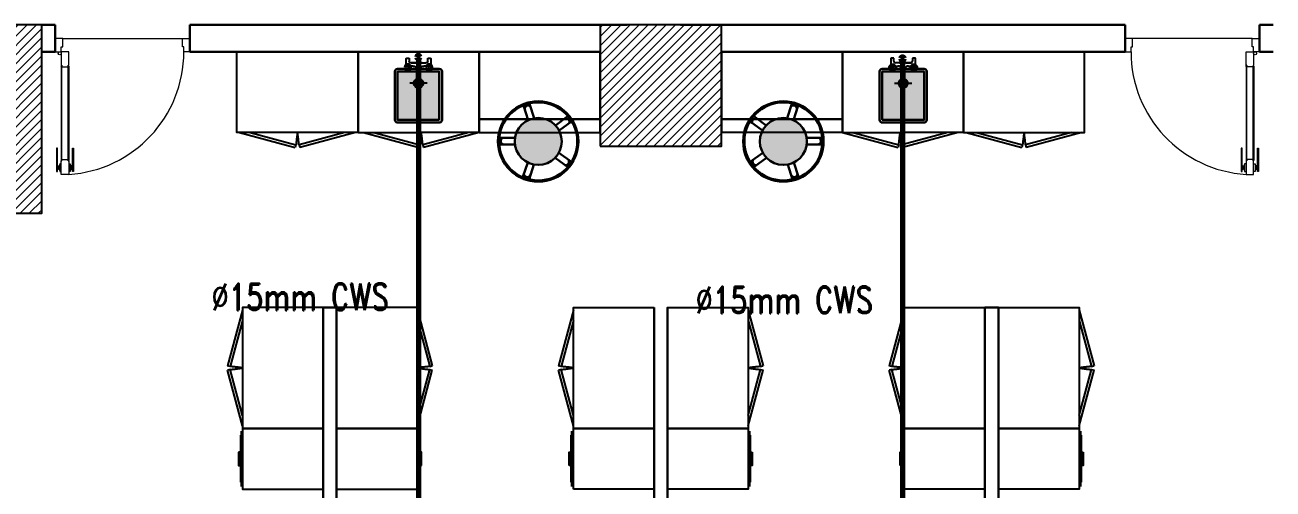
# Model space of a CAD drawing. Extents: x 800 to 995, y 398 to 804.
# Drawn here: x 874.73 to 884.01, y 702.57 to 706.02 of the extents above; entities that cross this region are included whole.
import ezdxf

# ---------------------------------------------------------------- set-up
doc = ezdxf.new("R2010")
doc.units = 0
doc.header["$MEASUREMENT"] = 0
doc.linetypes.add('ACAD_ISO02W100', pattern=[15, 12, -3])
doc.linetypes.add('DASHED', pattern=[19.05, 12.7, -6.35])
doc.layers.get('0').update_dxf_attribs({"color": 252, "linetype": 'CONTINUOUS', "lineweight": 30})
doc.layers.add('-FUR', color=252, linetype='CONTINUOUS')
doc.layers.add('SAN', color=2, linetype='CONTINUOUS')
for name, color, linetype, lineweight in [('Column', 6, 'CONTINUOUS', 25), ('DOOR', 30, 'CONTINUOUS', 9), ('hatch', 252, 'CONTINUOUS', 9), ('P-C-WATER', 5, 'CONTINUOUS', 70), ('P-TEXT', 1, 'CONTINUOUS', 25), ('Wall', 252, 'CONTINUOUS', 30)]:
    doc.layers.add(name, color=color, linetype=linetype, lineweight=lineweight)
doc.styles.add('ROMANC', font='romand.shx')

# ---------------------------------------------------------------- blocks, each defined once
blk = doc.blocks.new('YY5Y5')
at = {"layer": 'SAN', "color": 1}
for p, q in [((434.16, 537.56), (433.7, 538.02)), ((433.83, 542.04), (433.83, 538.56)), ((435.73, 542.41), (434.2, 542.41)), ((435.58, 537.56), (436.04, 538.02)), ((435.73, 540.55), (435.73, 542.41)), ((436.72, 537.65), (438.25, 537.65)), ((446.18, 539.55), (436.73, 539.55)), ((443.04, 539.55), (446.16, 539.55)), ((444.65, 537.65), (446.18, 537.65)), ((447.32, 537.56), (446.86, 538.02)), ((447.16, 542.41), (447.16, 540.55)), ((448.69, 542.41), (447.16, 542.41)), ((448.74, 537.56), (449.2, 538.02)), ((449.07, 538.56), (449.07, 542.04)), ((434.16, 536.15), (433.7, 535.69)), ((435.58, 536.15), (436.04, 535.69)), ((440.5, 535.4), (440.5, 528.74)), ((442.4, 528.74), (442.4, 535.4)), ((447.32, 536.15), (446.86, 535.69)), ((448.74, 536.15), (449.2, 535.69)), ((440.87, 528.36), (442.03, 528.36))]:
    blk.add_line(p, q, dxfattribs=at)
at = {"layer": 'SAN', "color": 1, "linetype": 'Continuous'}
blk.add_line((439.23, 539.55), (439.86, 539.55), dxfattribs=at)
at = {"layer": 'SAN', "color": 2, "linetype": 'DASHED'}
for points in [[(441.45, 532.42), (441.45, 521.63)], [(436.06, 527.03), (446.84, 527.03)]]:
    blk.add_lwpolyline(points, dxfattribs=at)
at = {"layer": 'SAN', "color": 1}
for centre, radius in [((434.87, 536.85), 2), ((434.87, 536.85), 1), ((434.87, 536.85), 0.8), ((448.03, 536.85), 2), ((448.03, 536.85), 1), ((448.03, 536.85), 0.8)]:
    blk.add_circle(centre, radius, dxfattribs=at)
for centre, radius, start, end in [((434.2, 542.04), 0.375, 90, 180), ((436.73, 540.55), 1, 180, 270), ((438.25, 535.4), 2.25, 0, 90), ((444.65, 535.4), 2.25, 90, 180), ((446.16, 540.55), 1, 270, 0), ((448.69, 542.04), 0.375, 0, 90), ((441.45, 527.03), 2.86, 109.43194, 70.56806), ((441.45, 527.03), 2.08, 117.27647, 62.72353), ((440.87, 528.74), 0.375, 180, 270), ((442.03, 528.74), 0.375, 270, 360)]:
    blk.add_arc(centre, radius, start, end, dxfattribs=at)
blk = doc.blocks.new('fd')
at = {"layer": '-FUR'}
h = blk.add_hatch(color=254, dxfattribs=at)
h.paths.add_polyline_path([(1322.6636, 576.6994), (1322.3536, 576.6994), (1322.3536, 577.0594), (1322.6636, 577.0594)], flags=16)
edge = h.paths.add_edge_path()
edge.add_line((1322.6636, 576.6794), (1322.3536, 576.6794))
edge.add_arc((1322.3536, 576.6994), 0.02, 180, 270, ccw=False)
edge.add_line((1322.3336, 576.6994), (1322.3336, 577.0594))
edge.add_arc((1322.3536, 577.0594), 0.02, 90, 180, ccw=False)
edge.add_line((1322.3536, 577.0794), (1322.6636, 577.0794))
edge.add_arc((1322.6636, 577.0594), 0.02, 0, 90, ccw=False)
edge.add_line((1322.6836, 577.0594), (1322.6836, 576.6994))
edge.add_arc((1322.6636, 576.6994), 0.02, -90, 0, ccw=False)
blk.add_hatch(color=253, dxfattribs=at).paths.add_polyline_path([(1322.6636, 577.0594), (1322.6636, 576.6994), (1322.3536, 576.6994), (1322.3536, 577.0594)])
h = blk.add_hatch(color=251, dxfattribs=at)
h.paths.add_polyline_path([(1322.6337, 577.0294), (1322.6636, 577.0594), (1322.6636, 576.6994), (1322.6336, 576.7294)])
h.paths.add_polyline_path([(1322.6336, 576.7294), (1322.6636, 576.6994), (1322.3536, 576.6994), (1322.3836, 576.7294)])
h = blk.add_hatch(color=252, dxfattribs=at)
h.paths.add_polyline_path([(1322.3836, 577.0294), (1322.3536, 577.0594), (1322.6636, 577.0594), (1322.6337, 577.0294)])
h.paths.add_polyline_path([(1322.3836, 576.7294), (1322.3536, 576.6994), (1322.3536, 577.0594), (1322.3836, 577.0294)])
for p, q in [((1322.4784, 577.2056), (1322.0597, 577.2056)), ((1322.4784, 577.2056), (1322.9597, 577.2056)), ((1322.0597, 576.6056), (1322.5097, 576.6056)), ((1322.9597, 576.6056), (1322.5097, 576.6056))]:
    blk.add_line(p, q, dxfattribs=at)
at = {"layer": '-FUR', "linetype": 'ACAD_ISO02W100'}
for p, q in [((1322.0597, 577.2056), (1322.5097, 577.2056)), ((1322.9597, 577.2056), (1322.5097, 577.2056)), ((1322.0997, 576.6056), (1322.5133, 576.4948)), ((1322.177, 576.6056), (1322.5185, 576.5141)), ((1322.8824, 576.6056), (1322.541, 576.5141)), ((1322.9597, 576.6056), (1322.5462, 576.4948)), ((1322.5185, 576.5141), (1322.5133, 576.4948)), ((1322.541, 576.5141), (1322.5462, 576.4948))]:
    blk.add_line(p, q, dxfattribs=at)
for centre, start, end in [((1324.045, 576.3727), 171.26112, 174.70691), ((1321.0144, 576.3727), 5.29309, 8.73888)]:
    blk.add_arc(centre, 1.5331, start, end, dxfattribs=at)
for p, q in [((1322.0597, 577.2056), (1322.0597, 576.6056)), ((1322.9597, 577.2056), (1322.9597, 576.6056))]:
    blk.add_line(p, q)
blk.add_lwpolyline([(1322.6636, 576.6794), (1322.3536, 576.6794, -0.414214), (1322.3336, 576.6994), (1322.3336, 577.0594, -0.414214), (1322.3536, 577.0794), (1322.6636, 577.0794, -0.414214), (1322.6836, 577.0594), (1322.6836, 576.6994, -0.414214)], format="xyb", close=True)
blk.add_lwpolyline([(1322.6636, 576.6794), (1322.3536, 576.6794, -0.414214), (1322.3336, 576.6994), (1322.3336, 577.0594, -0.414214), (1322.3536, 577.0794), (1322.6636, 577.0794, -0.414214), (1322.6836, 577.0594), (1322.6836, 576.6994, -0.414214)], format="xyb", close=True)
blk.add_lwpolyline([(1322.6636, 576.6994), (1322.3536, 576.6994), (1322.3536, 577.0594), (1322.6636, 577.0594)], close=True)
at = {"extrusion": (0, 0, -1), "xscale": 0.0121000000000322, "yscale": 0.0121000000000322, "zscale": -0.0121}
blk.add_blockref('YY5Y5', (-1327.8502, 570.5947), dxfattribs=at)
blk = doc.blocks.new('juy')
blk.add_line((1322.9597, 577.2056), (1322.9597, 576.6056))
blk.add_blockref('fd', (0, 0))

msp = doc.modelspace()

# ---------------------------------------------------------------- hatches: boundary and pattern name
h = msp.add_hatch(color=256)
h.set_gradient(color1=(132, 132, 132), name='SPHERICAL')
h.paths.add_polyline_path([(878.5474, 705.3273, -1), (878.5474, 704.9773, -1)])
h = msp.add_hatch(color=256)
h.set_gradient(color1=(132, 132, 132), name='SPHERICAL')
h.paths.add_polyline_path([(880.3694, 705.3273, 1), (880.3694, 704.9773, 1)])
at = {"layer": 'hatch'}
h = msp.add_hatch(dxfattribs=at)
h.set_pattern_fill('ANSI31', color=252, scale=0.015, style=0)
h.set_pattern_definition([(45, (1093.41557, 382.096185), (-0.0336759605, 0.0336759605), [])])
h.paths.add_polyline_path([(874.4084, 704.6182), (874.8584, 704.6182), (874.8584, 706.0182), (874.4084, 706.0182)])
h = msp.add_hatch(dxfattribs=at)
h.set_pattern_fill('ANSI31', color=252, scale=0.015, style=0)
h.set_pattern_definition([(45, (1106.44057, 382.896185), (-0.0336759605, 0.0336759605), [])])
h.paths.add_polyline_path([(879.0084, 705.1182), (879.9084, 705.1182), (879.9084, 706.0182), (879.0084, 706.0182)])

# ---------------------------------------------------------------- linework, layer by layer
at = {"layer": '-FUR', "linetype": 'ACAD_ISO02W100'}
for p, q in [((876.3084, 705.8182), (877.2084, 705.8182)), ((882.6084, 705.8182), (881.7084, 705.8182)), ((876.3284, 705.2182), (876.742, 705.1074)), ((876.4057, 705.2182), (876.7471, 705.1268)), ((877.1111, 705.2182), (876.7697, 705.1268)), ((877.1884, 705.2182), (876.7748, 705.1074)), ((878.1084, 705.2182), (879.0084, 705.2182)), ((880.8084, 705.2182), (879.9084, 705.2182)), ((881.7284, 705.2182), (882.142, 705.1074)), ((881.8057, 705.2182), (882.1471, 705.1268)), ((882.5111, 705.2182), (882.1697, 705.1268)), ((882.5884, 705.2182), (882.1748, 705.1074)), ((876.7471, 705.1268), (876.742, 705.1074)), ((876.7697, 705.1268), (876.7748, 705.1074)), ((882.1471, 705.1268), (882.142, 705.1074)), ((882.1697, 705.1268), (882.1748, 705.1074)), ((876.9493, 703.0182), (876.9493, 703.9182)), ((877.0493, 703.9182), (877.0493, 703.0182)), ((879.4084, 703.9182), (879.4084, 703.0182)), ((879.5084, 703.0182), (879.5084, 703.9182)), ((881.8675, 703.9182), (881.8675, 703.0182)), ((881.9675, 703.0182), (881.9675, 703.9182)), ((876.3493, 703.8982), (876.2385, 703.4847)), ((877.6493, 703.8982), (877.7601, 703.4847)), ((878.8084, 703.8982), (878.6976, 703.4847)), ((880.1084, 703.8982), (880.2192, 703.4847)), ((881.2675, 703.8982), (881.1567, 703.4847)), ((882.5675, 703.8982), (882.6783, 703.4847)), ((876.3493, 703.821), (876.2578, 703.4795)), ((877.6493, 703.821), (877.7408, 703.4795)), ((878.8084, 703.821), (878.7169, 703.4795)), ((880.1084, 703.821), (880.1999, 703.4795)), ((881.2675, 703.821), (881.176, 703.4795)), ((882.5675, 703.821), (882.659, 703.4795)), ((876.2578, 703.4795), (876.2385, 703.4847)), ((876.2578, 703.457), (876.2385, 703.4518)), ((876.3493, 703.1155), (876.2578, 703.457)), ((877.6493, 703.1155), (877.7408, 703.457)), ((877.7408, 703.4795), (877.7601, 703.4847)), ((877.7408, 703.457), (877.7601, 703.4518)), ((878.7169, 703.4795), (878.6976, 703.4847)), ((878.7169, 703.457), (878.6976, 703.4518)), ((878.8084, 703.1155), (878.7169, 703.457)), ((880.1084, 703.1155), (880.1999, 703.457)), ((880.1999, 703.4795), (880.2192, 703.4847)), ((880.1999, 703.457), (880.2192, 703.4518)), ((881.176, 703.4795), (881.1567, 703.4847)), ((881.176, 703.457), (881.1567, 703.4518)), ((881.2675, 703.1155), (881.176, 703.457)), ((882.5675, 703.1155), (882.659, 703.457)), ((882.659, 703.4795), (882.6783, 703.4847)), ((882.659, 703.457), (882.6783, 703.4518)), ((876.3493, 703.0382), (876.2385, 703.4518)), ((877.6493, 703.0382), (877.7601, 703.4518)), ((878.8084, 703.0382), (878.6976, 703.4518)), ((880.1084, 703.0382), (880.2192, 703.4518)), ((881.2675, 703.0382), (881.1567, 703.4518)), ((882.5675, 703.0382), (882.6783, 703.4518)), ((876.9493, 703.0182), (876.9493, 702.5682)), ((877.0493, 702.5682), (877.0493, 703.0182)), ((879.4084, 702.5682), (879.4084, 703.0182)), ((879.5084, 703.0182), (879.5084, 702.5682)), ((881.8675, 702.5682), (881.8675, 703.0182)), ((881.9675, 703.0182), (881.9675, 702.5682))]:
    msp.add_line(p, q, dxfattribs=at)
at = {"layer": '-FUR'}
for p, q in [((876.3393, 702.9982), (876.3393, 702.5882)), ((877.6593, 702.5882), (877.6593, 702.9982)), ((878.7984, 702.5882), (878.7984, 702.9982)), ((880.1184, 702.9982), (880.1184, 702.5882)), ((881.2575, 702.5882), (881.2575, 702.9982)), ((882.5775, 702.9982), (882.5775, 702.5882)), ((876.3343, 702.9682), (876.3343, 702.6182)), ((877.6643, 702.6182), (877.6643, 702.9682)), ((878.7934, 702.6182), (878.7934, 702.9682)), ((880.1234, 702.9682), (880.1234, 702.6182)), ((881.2525, 702.6182), (881.2525, 702.9682)), ((882.5825, 702.9682), (882.5825, 702.6182))]:
    msp.add_line(p, q, dxfattribs=at)
for points in [[(876.3084, 705.8182), (877.2084, 705.8182), (877.2084, 705.2182), (876.3084, 705.2182)], [(882.6084, 705.8182), (881.7084, 705.8182), (881.7084, 705.2182), (882.6084, 705.2182)], [(876.9493, 703.0182), (876.9493, 703.9182), (876.3493, 703.9182), (876.3493, 703.0182)], [(877.0493, 703.9182), (877.0493, 703.0182), (877.6493, 703.0182), (877.6493, 703.9182)], [(879.4084, 703.9182), (879.4084, 703.0182), (878.8084, 703.0182), (878.8084, 703.9182)], [(879.5084, 703.0182), (879.5084, 703.9182), (880.1084, 703.9182), (880.1084, 703.0182)], [(881.8675, 703.9182), (881.8675, 703.0182), (881.2675, 703.0182), (881.2675, 703.9182)], [(881.9675, 703.0182), (881.9675, 703.9182), (882.5675, 703.9182), (882.5675, 703.0182)], [(876.3493, 703.0182), (876.3493, 702.5682), (876.9493, 702.5682), (876.9493, 703.0182)], [(877.6493, 702.5682), (877.6493, 703.0182), (877.0493, 703.0182), (877.0493, 702.5682)], [(878.8084, 702.5682), (878.8084, 703.0182), (879.4084, 703.0182), (879.4084, 702.5682)], [(880.1084, 703.0182), (880.1084, 702.5682), (879.5084, 702.5682), (879.5084, 703.0182)], [(881.2675, 702.5682), (881.2675, 703.0182), (881.8675, 703.0182), (881.8675, 702.5682)], [(882.5675, 703.0182), (882.5675, 702.5682), (881.9675, 702.5682), (881.9675, 703.0182)]]:
    msp.add_lwpolyline(points, close=True, dxfattribs=at)
at = {"layer": '-FUR', "color": 1}
for points in [[(876.3193, 702.8432), (876.3193, 702.7432), (876.3293, 702.7432), (876.3293, 702.8432)], [(877.6793, 702.7432), (877.6793, 702.8432), (877.6693, 702.8432), (877.6693, 702.7432)], [(878.7784, 702.7432), (878.7784, 702.8432), (878.7884, 702.8432), (878.7884, 702.7432)], [(880.1384, 702.8432), (880.1384, 702.7432), (880.1284, 702.7432), (880.1284, 702.8432)], [(881.2375, 702.7432), (881.2375, 702.8432), (881.2475, 702.8432), (881.2475, 702.7432)], [(882.5975, 702.8432), (882.5975, 702.7432), (882.5875, 702.7432), (882.5875, 702.8432)]]:
    msp.add_lwpolyline(points, close=True, dxfattribs=at)
at = {"layer": '-FUR', "linetype": 'ACAD_ISO02W100'}
for centre, start, end in [((878.2737, 704.9853), 171.26112, 174.70691), ((875.2431, 704.9853), 5.29309, 8.73888), ((883.6737, 704.9853), 171.26112, 174.70691), ((880.6431, 704.9853), 5.29309, 8.73888), ((876.1164, 701.953), 81.26112, 84.70691), ((876.1164, 704.9835), 275.29309, 278.73888), ((877.8822, 701.953), 95.29309, 98.73888), ((877.8822, 704.9835), 261.26112, 264.70691), ((878.5755, 701.953), 81.26112, 84.70691), ((878.5755, 704.9835), 275.29309, 278.73888), ((880.3413, 701.953), 95.29309, 98.73888), ((880.3413, 704.9835), 261.26112, 264.70691), ((881.0346, 701.953), 81.26112, 84.70691), ((881.0346, 704.9835), 275.29309, 278.73888), ((882.8004, 701.953), 95.29309, 98.73888), ((882.8004, 704.9835), 261.26112, 264.70691)]:
    msp.add_arc(centre, 1.5331, start, end, dxfattribs=at)
for p, q in [((878.1084, 705.2182), (878.1084, 705.8182)), ((878.1084, 705.8182), (879.0084, 705.8182)), ((879.0084, 705.8182), (879.0084, 705.2182)), ((880.8084, 705.8182), (879.9084, 705.8182)), ((879.9084, 705.8182), (879.9084, 705.2182)), ((880.8084, 705.2182), (880.8084, 705.8182)), ((878.4731, 705.3108), (878.437, 705.4204)), ((878.4434, 705.433), (878.4696, 705.4414)), ((878.5184, 705.3249), (878.4837, 705.4328)), ((880.3985, 705.3249), (880.4331, 705.4328)), ((880.4437, 705.3108), (880.4799, 705.4204)), ((880.4734, 705.433), (880.4472, 705.4414)), ((879.0084, 705.3182), (878.1084, 705.3182)), ((878.6751, 705.272), (878.7682, 705.3402)), ((878.7822, 705.338), (878.7983, 705.3157)), ((879.0084, 705.2182), (879.0084, 705.3182)), ((879.9084, 705.2182), (879.9084, 705.3182)), ((879.9084, 705.3182), (880.8084, 705.3182)), ((880.1346, 705.338), (880.1185, 705.3157)), ((880.2417, 705.272), (880.1486, 705.3402)), ((878.7026, 705.2333), (878.7945, 705.2996)), ((880.2143, 705.2333), (880.1224, 705.2996)), ((878.2484, 705.1402), (878.2485, 705.1677)), ((878.3738, 705.1306), (878.2583, 705.1301)), ((878.3743, 705.178), (878.261, 705.1784)), ((880.5425, 705.178), (880.6558, 705.1784)), ((880.5431, 705.1306), (880.6585, 705.1301)), ((880.6684, 705.1402), (880.6683, 705.1677)), ((878.6724, 705.0298), (878.7638, 704.9629)), ((878.7007, 705.0678), (878.7943, 705.0004)), ((880.2162, 705.0678), (880.1225, 705.0004)), ((880.2445, 705.0298), (880.153, 704.9629)), ((878.4695, 704.9956), (878.4341, 704.888)), ((878.5144, 704.9805), (878.4792, 704.8705)), ((878.7965, 704.9864), (878.7803, 704.9642)), ((880.1203, 704.9864), (880.1366, 704.9642)), ((880.4024, 704.9805), (880.4376, 704.8705)), ((880.4473, 704.9956), (880.4827, 704.888)), ((878.4666, 704.8642), (878.4405, 704.8728)), ((880.4502, 704.8642), (880.4764, 704.8728)), ((876.9493, 703.9182), (877.0493, 703.9182)), ((876.9493, 703.9182), (876.9493, 699.3162)), ((877.0493, 699.3167), (877.0493, 703.9182)), ((879.4084, 699.3167), (879.4084, 703.9182)), ((879.5084, 703.9182), (879.5084, 699.3162)), ((881.9675, 703.9182), (881.8675, 703.9182)), ((881.8675, 699.3167), (881.8675, 703.9182)), ((881.9675, 703.9182), (881.9675, 699.3162))]:
    msp.add_line(p, q)
for centre, radius in [((878.5474, 705.1523), 0.299), ((878.5474, 705.1523), 0.29), ((880.3694, 705.1523), 0.299), ((880.3694, 705.1523), 0.29), ((878.5474, 705.1523), 0.175), ((880.3694, 705.1523), 0.175)]:
    msp.add_circle(centre, radius)
for centre, radius, start, end in [((878.4465, 705.4235), 0.01, 107.79115, 197.79115), ((878.4719, 705.3945), 0.025, 40.93495, 209.17517), ((878.4714, 705.4284), 0.0131, 19.65402, 97.72038), ((880.4449, 705.3945), 0.025, 330.82483, 139.06505), ((880.4454, 705.4284), 0.0131, 82.27962, 160.34598), ((880.4703, 705.4235), 0.01, 342.20885, 72.20885), ((878.7543, 705.299), 0.025, 328.93495, 137.17517), ((878.7741, 705.3321), 0.01, 35.79115, 125.79115), ((878.7865, 705.31), 0.0131, 307.65402, 25.72038), ((880.1304, 705.31), 0.0131, 154.27962, 232.34598), ((880.1427, 705.3321), 0.01, 54.20885, 144.20885), ((880.1625, 705.299), 0.025, 42.82483, 211.06505), ((878.2584, 705.1401), 0.01, 179.79115, 269.79115), ((878.2614, 705.1653), 0.0131, 91.65402, 169.72038), ((878.2938, 705.1553), 0.025, 112.93495, 281.17517), ((880.623, 705.1553), 0.025, 258.82483, 67.06505), ((880.6554, 705.1653), 0.0131, 10.27962, 88.34598), ((880.6584, 705.1401), 0.01, 270.20885, 0.20885), ((878.7508, 705.0009), 0.025, 256.93495, 65.17517), ((878.7712, 704.9737), 0.0131, 235.65402, 313.72038), ((878.7884, 704.9923), 0.01, 323.79115, 53.79115), ((880.1284, 704.9923), 0.01, 126.20885, 216.20885), ((880.1456, 704.9737), 0.0131, 226.27962, 304.34598), ((880.166, 705.0009), 0.025, 114.82483, 283.06505), ((878.4467, 704.8843), 0.0131, 163.65402, 241.72038), ((878.4662, 704.9121), 0.025, 184.93495, 353.17517), ((878.4697, 704.8737), 0.01, 251.79115, 341.79115), ((880.4506, 704.9121), 0.025, 186.82483, 355.06505), ((880.4471, 704.8737), 0.01, 198.20885, 288.20885), ((880.4701, 704.8843), 0.0131, 298.27962, 16.34598)]:
    msp.add_arc(centre, radius, start, end)
at = {"layer": 'Column', "color": 252}
for points in [[(874.4084, 704.6182), (874.8584, 704.6182), (874.8584, 706.0182), (874.4084, 706.0182)], [(879.0084, 705.1182), (879.9084, 705.1182), (879.9084, 706.0182), (879.0084, 706.0182)]]:
    msp.add_lwpolyline(points, close=True, dxfattribs=at)
at = {"layer": 'DOOR', "color": 251}
for p, q in [((875.014, 705.9182), (875.9028, 705.9182)), ((883.8529, 705.9182), (882.964, 705.9182))]:
    msp.add_line(p, q, dxfattribs=at)
at = {"layer": 'DOOR', "color": 252}
for p, q in [((875.0023, 705.7127), (875.0023, 705.0128)), ((875.0073, 705.0128), (875.0073, 705.7127)), ((875.054, 705.0128), (875.054, 705.7127)), ((875.0589, 705.7127), (875.0589, 705.0128)), ((883.8079, 705.7127), (883.8079, 705.0128)), ((883.8129, 705.0128), (883.8129, 705.7127)), ((883.8595, 705.0128), (883.8595, 705.7127)), ((883.8645, 705.7127), (883.8645, 705.0128))]:
    msp.add_line(p, q, dxfattribs=at)
at = {"layer": 'DOOR', "color": 5}
for points in [[(874.9584, 705.9182), (874.9584, 705.8182), (875.0028, 705.8182), (875.0028, 705.8562), (875.014, 705.8562), (875.014, 705.9182)], [(875.9584, 705.9182), (875.9584, 705.8182), (875.9138, 705.8182), (875.9138, 705.8562), (875.9027, 705.8562), (875.9028, 705.9182)], [(882.9084, 705.9182), (882.9084, 705.8182), (882.953, 705.8182), (882.953, 705.8562), (882.9641, 705.8562), (882.964, 705.9182)], [(883.9084, 705.9182), (883.9084, 705.8182), (883.864, 705.8182), (883.864, 705.8562), (883.8529, 705.8562), (883.8529, 705.9182)], [(875.0073, 705.7183), (875.0073, 705.7072), (875.054, 705.7072), (875.054, 705.7183), (875.0584, 705.7183), (875.0584, 705.8182), (875.0584, 705.8182), (875.0028, 705.8182), (875.0028, 705.7183)], [(883.8595, 705.7183), (883.8595, 705.7072), (883.8129, 705.7072), (883.8129, 705.7183), (883.8084, 705.7183), (883.8084, 705.8182), (883.8084, 705.8182), (883.864, 705.8182), (883.864, 705.7183)], [(875.0073, 705.0073), (875.0073, 705.0184), (875.054, 705.0184), (875.054, 705.0073), (875.0584, 705.0073), (875.0584, 704.9073), (875.0584, 704.9073), (875.0028, 704.9073), (875.0028, 705.0073)], [(883.8595, 705.0073), (883.8595, 705.0184), (883.8129, 705.0184), (883.8129, 705.0073), (883.8084, 705.0073), (883.8084, 704.9073), (883.8084, 704.9073), (883.864, 704.9073), (883.864, 705.0073)]]:
    msp.add_lwpolyline(points, close=True, dxfattribs=at)
for points in [[(875.0073, 705.7077), (875.0073, 705.7077, -1), (875.0073, 705.7177)], [(875.054, 705.7077), (875.054, 705.7077, 1), (875.054, 705.7177)], [(883.8129, 705.7077), (883.8129, 705.7077, -1), (883.8129, 705.7177)], [(883.8595, 705.7077), (883.8595, 705.7077, 1), (883.8595, 705.7177)], [(875.0073, 705.0178), (875.0073, 705.0178, 1), (875.0073, 705.0078)], [(875.054, 705.0178), (875.054, 705.0178, -1), (875.054, 705.0078)], [(883.8129, 705.0178), (883.8129, 705.0178, 1), (883.8129, 705.0078)], [(883.8595, 705.0178), (883.8595, 705.0178, -1), (883.8595, 705.0078)]]:
    msp.add_lwpolyline(points, format="xyb", close=True, dxfattribs=at)
at = {"layer": 'DOOR', "color": 1}
for points in [[(874.9745, 705.1018), (874.9664, 705.1018), (874.9664, 704.9295), (874.9745, 704.9295)], [(875.0868, 705.1018), (875.0948, 705.1018), (875.0948, 704.9295), (875.0868, 704.9295)], [(883.78, 705.1018), (883.772, 705.1018), (883.772, 704.9295), (883.78, 704.9295)], [(883.8924, 705.1018), (883.9004, 705.1018), (883.9004, 704.9295), (883.8924, 704.9295)], [(874.9862, 704.9473), (874.9797, 704.9473), (874.9797, 704.9675), (874.9862, 704.9675)], [(875.0751, 704.9473), (875.0815, 704.9473), (875.0815, 704.9675), (875.0751, 704.9675)], [(883.7918, 704.9473), (883.7853, 704.9473), (883.7853, 704.9675), (883.7918, 704.9675)], [(883.8806, 704.9473), (883.8871, 704.9473), (883.8871, 704.9675), (883.8806, 704.9675)]]:
    msp.add_lwpolyline(points, close=True, dxfattribs=at)
for points in [[(874.9745, 704.9476, 1), (874.9797, 704.9476), (874.9797, 704.9476), (874.9797, 704.9672), (874.9797, 704.9672, 1), (874.9745, 704.9672), (874.9745, 704.9672)], [(875.0868, 704.9476, -1), (875.0815, 704.9476), (875.0815, 704.9476), (875.0815, 704.9672), (875.0815, 704.9672, -1), (875.0868, 704.9672), (875.0868, 704.9672)], [(883.78, 704.9476, 1), (883.7853, 704.9476), (883.7853, 704.9476), (883.7853, 704.9672), (883.7853, 704.9672, 1), (883.78, 704.9672), (883.78, 704.9672)], [(883.8924, 704.9476, -1), (883.8871, 704.9476), (883.8871, 704.9476), (883.8871, 704.9672), (883.8871, 704.9672, -1), (883.8924, 704.9672), (883.8924, 704.9672)]]:
    msp.add_lwpolyline(points, format="xyb", close=True, dxfattribs=at)
for points in [[(874.9917, 704.9747), (874.9862, 704.9747), (874.9862, 704.9402), (874.9917, 704.9402)], [(875.0028, 704.985), (874.9917, 704.985), (874.9917, 704.9295), (875.0028, 704.9295)], [(875.0695, 704.9747), (875.0751, 704.9747), (875.0751, 704.9402), (875.0695, 704.9402)], [(883.7973, 704.9747), (883.7918, 704.9747), (883.7918, 704.9402), (883.7973, 704.9402)], [(883.864, 704.985), (883.8751, 704.985), (883.8751, 704.9295), (883.864, 704.9295)], [(883.8751, 704.9747), (883.8806, 704.9747), (883.8806, 704.9402), (883.8751, 704.9402)]]:
    msp.add_lwpolyline(points, dxfattribs=at)
at = {"layer": 'DOOR', "color": 5}
for points in [[(875.0584, 704.985), (875.0695, 704.985), (875.0695, 704.9295), (875.0584, 704.9295)], [(883.8084, 704.985), (883.7973, 704.985), (883.7973, 704.9295), (883.8084, 704.9295)]]:
    msp.add_lwpolyline(points, dxfattribs=at)
for centre in [(874.9917, 705.8071), (883.8751, 705.8071)]:
    msp.add_circle(centre, 0.0111, dxfattribs=at)
at = {"layer": 'DOOR', "color": 252}
for centre, start, end in [((875.001, 705.8182), 273.60232, 0), ((883.8658, 705.8182), 180, 266.39768)]:
    msp.add_arc(centre, 0.9128, start, end, dxfattribs=at)
at = {"layer": 'P-C-WATER', "linetype": 'Continuous'}
for p, q in [((877.6573, 705.7671), (877.6573, 701.4616)), ((881.2548, 705.7556), (881.2548, 701.4616))]:
    msp.add_line(p, q, dxfattribs=at)
at = {"layer": 'P-C-WATER', "linetype": 'ByBlock'}
for centre, start, end in [((877.6573, 705.7796), 0, 180), ((877.6573, 705.7796), 180, 0), ((881.2548, 705.7681), 0, 180), ((881.2548, 705.7681), 180, 0)]:
    msp.add_arc(centre, 0.0125, start, end, dxfattribs=at)
at = {"layer": 'Wall', "color": 252, "linetype": 'Continuous'}
for p, q in [((874.9584, 706.0182), (874.8584, 706.0182)), ((874.9584, 705.8182), (874.9584, 706.0182)), ((879.2084, 706.0182), (875.9584, 706.0182)), ((875.9584, 705.8182), (875.9584, 706.0182)), ((879.6049, 706.0182), (882.9084, 706.0182)), ((882.9084, 705.8182), (882.9084, 706.0182)), ((883.9084, 706.0182), (884.0084, 706.0182)), ((883.9084, 705.8182), (883.9084, 706.0182)), ((874.9584, 705.8182), (874.8584, 705.8182)), ((879.0084, 705.8182), (875.9584, 705.8182)), ((879.9084, 705.8182), (882.9084, 705.8182)), ((883.9084, 705.8182), (884.0084, 705.8182))]:
    msp.add_line(p, q, dxfattribs=at)

# ---------------------------------------------------------------- block references
msp.add_blockref('juy', (-444.8513, 128.6127))
at = {"xscale": -1}
msp.add_blockref('juy', (2203.7681, 128.6127), dxfattribs=at)

# ---------------------------------------------------------------- texts
at = {"layer": 'P-TEXT', "color": 41, "style": 'ROMANC', "width": 0.75}
for p in [(876.1196, 703.8973), (879.7172, 703.8747)]:
    msp.add_text('%%C15mm CWS', height=0.2, dxfattribs=at).set_placement(p)

doc.saveas('drawing.dxf')
